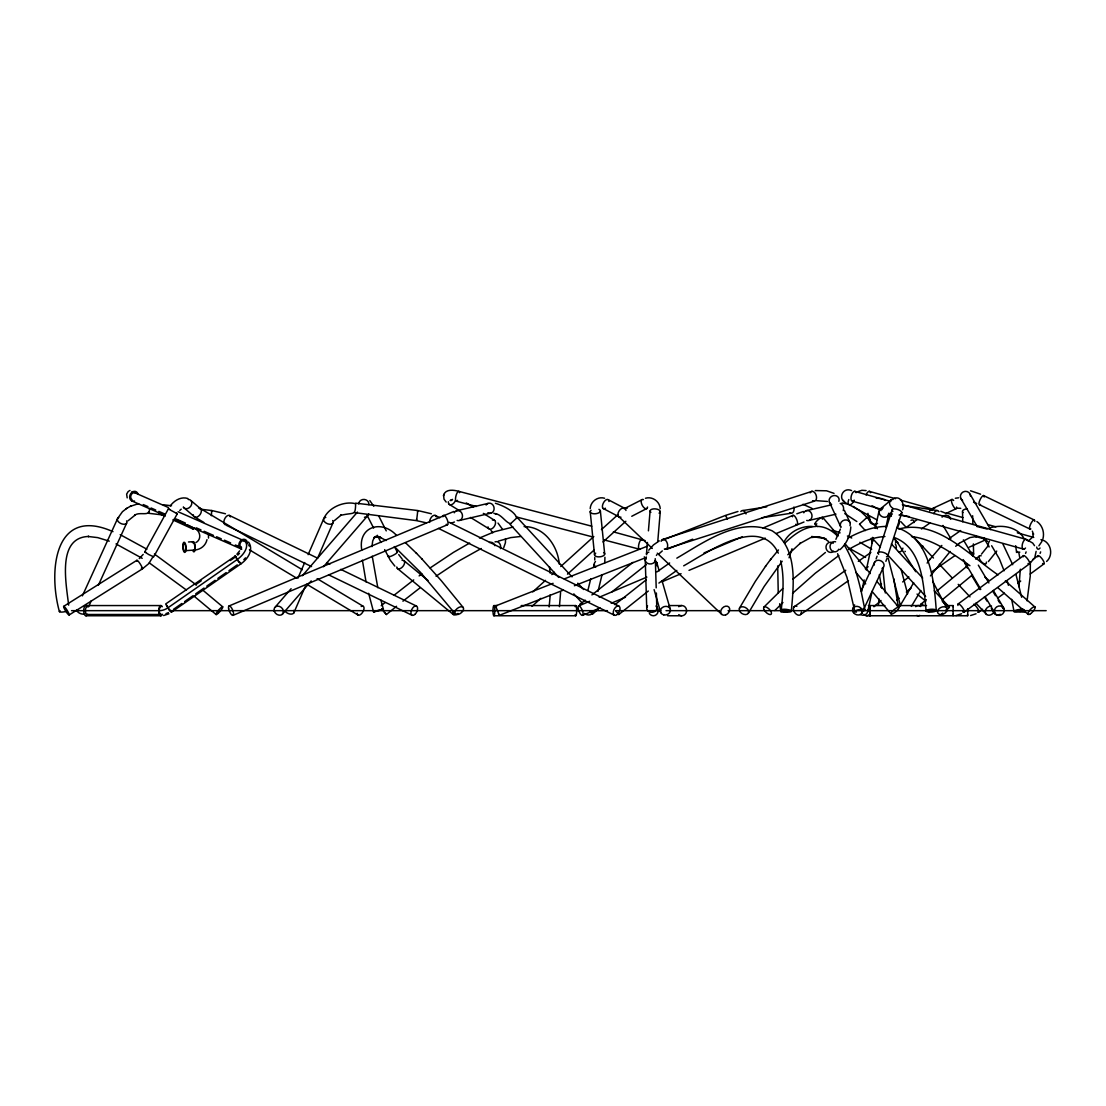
<?xml version="1.0" encoding="UTF-8"?>
<svg xmlns="http://www.w3.org/2000/svg" width="1106" height="1106" viewBox="0 0 1106 1106"><rect width="100%" height="100%" fill="white"/><g stroke="black" fill="none" stroke-linecap="round" stroke-linejoin="round"><path stroke-width="1.5" d="M361.773 550C357.667 526.774 381.487 519.101 396.404 535.249M850.804 526.954C850.348 535.47 846.422 544.111 839.924 549.696M1020.326 569.203L1018.972 586.747M953.013 606.71L953.096 605.59L946.46 605.563M443.617 495.294L444.004 499.179L446.16 502.069M1036.115 551.382L1034.746 557.811L1029.313 563.963L963.948 612.282M550.235 594.779L549.157 606.918M560.59 592.457L559.429 606.655M604.775 562.816L604.927 557.258M148.591 511.76L148.563 513.281L165.333 515.258M646.471 554.037L647.452 542.438M648.42 530.839L650.093 510.958M657.766 541.511L660.268 511.691M354.514 512.603L416.52 520.636L426.501 522.889M334.15 520.815L341.215 515.023L340.537 515.382C354.86 511.926 355.247 516.474 355.676 503.161L417.709 510.53L431.368 513.765M371.948 546.64L372.694 541L374.353 537.364L373.717 538.014L377.284 536.451L375.598 536.465L380.851 537.613L379.386 536.949L386.16 540.53M777.698 565.926L778.237 592.733M1027.073 600.835L1030.239 576.212L1030.363 562.028M416.63 519.129C416.271 523.705 418.123 508.456 417.529 511.649M1016.995 551.272L1016.58 552.378L1015.654 545.7M781.237 609.959C783.062 593.079 784.444 577.014 780.684 560.825M791.315 611.369A5.101 1.3 7.1 0 0 784.154 609.24A5.101 1.3 7.1 0 0 783.352 611.397A5.101 1.3 7.1 0 0 791.315 611.369C793.638 584.784 798.283 547.691 772.168 530.825C738.877 516.64 704.467 542.078 676.831 558.157M211.343 515.7L211.758 510.516L225.458 513.765M149.365 508.331C150.817 517.608 139.425 510.972 134.559 515.382L135.195 515.023L128.006 520.815M878.593 604.277L879.298 599.162M880.957 587.217L881.427 583.802M967.681 615.683L967.805 608.784M355.579 503.742C344.92 500.797 328.952 506.99 323.892 518.396L308.132 554.645M902.62 509.755C904.86 504.336 900.892 495.765 894.215 498.322M211.481 511.649L211.73 510.53L200.006 509.147M1042.93 538.788C1044.631 532.511 1042.364 525.239 1036.903 521.534M861.657 591.558L864.159 579.917M866.316 569.949L873.118 538.373M875.261 528.405L878.855 511.788M867.768 611.494L872.122 591.309M885.906 527.368L888.809 513.903M590.217 508.622C590.549 501.557 597.765 496.124 604.623 498.253M840.408 529.083L835.901 539.299M587.894 590.48L590.687 578.963M593.466 567.447L594.268 564.157M598.014 591.364L601.996 574.899M443.713 494.935C445.607 488.797 453.916 489.958 458.672 491.327L591.751 526.207M443.478 495.861L443.852 494.354M380.893 600.074L383.409 609.323L373.593 612.047L375.722 611.106M789.062 557.839L792.007 548.756M193.398 528.253L193.287 529.193L194.186 528.06M878.095 553.166L892.072 510.087M887.869 555.641L901.846 512.562M876.09 558.917L877.086 556.166M885.878 561.323L886.86 558.613M1025.566 553.401L1026.119 551.894M1040.096 553.401L1040.663 551.894M297.846 578.3L304.703 562.539M293.726 613.083L305.38 586.277M317.726 557.908L332.809 523.221M590.023 611.577L592.346 614.12L599.065 607.788M865.334 530.576L859.528 524.203L867.035 517.373L860.509 511.249L853.21 506.424M946.349 610.249L949.377 607.222L934.28 590.77M82.397 595.858L117.678 518.396L122.462 511.677L126.831 508.304M88.521 606.89L91.342 600.682M98.393 585.198L126.609 523.221M166.439 605.079L167.96 607.788L237.251 559.47A15.512 8.53 -38.7 0 0 243.583 540.544M853.196 607.927L854.648 604.858M864.892 609.807L861.09 590.991L874.846 561.848M861.754 613.415L883.39 567.337M503.742 547.636L505.428 542.756L505.539 538.622M176.352 512.99L177.292 513.723L153.693 556.843L148.757 554.548L144.734 551.963L168.361 508.884L169.716 509.341M739.444 608.231L755.329 581.383L765.877 565.802M748.389 613.139A5.101 3.484 29 0 0 743.149 606.793A5.101 3.484 29 0 0 740.232 612.06A5.101 3.484 29 0 0 748.389 613.139L764.122 586.526L782.191 561.254M899.413 606.89L913.68 582.751M911.372 606.434L920.814 590.576M1042.018 541.263L1038.907 545.839M783.96 542.134C789.311 531.792 800.91 525.862 812.398 526.428M987.727 546.309L981.52 554.092M996.741 551.078L988.363 561.585M239.629 550.871L236.905 554.203M930.423 575.894L950.178 551.465M770.467 559.636L778.472 549.945M921.713 547.636L922.874 546.06L922.058 547.152M929.676 559.636L941.828 545.438M765.435 566.396L770.923 559.028M927.105 563.092L930.132 559.028M648.738 550.194L653.508 544.885L659.287 540.875M143.186 554.396L139.245 558.599M170.241 505.94C174.14 500.576 181.094 496.248 187.854 498.53M275.38 606.876L291.113 588.696M302.353 575.714L357.432 512.078M282.141 614.452L311.201 580.913M323.491 566.714L367.081 516.405M1046.608 561.461C1053.894 554.963 1050.907 541.705 1041.161 539.604M128.172 491.52L126.637 494.133L127.19 497.88M237.776 555.115L239.449 553.346M243.832 559.664L245.532 557.866M787.776 554.77L800.454 543.101L799.818 543.585L810.726 537.585L819.214 536.728L825.131 538.871L824.122 538.276L828.422 541.401M516.82 518.161C514.954 511.345 502.94 505.511 495.405 503.271M599.369 607.802L592.401 614.093M866.344 518.161L867.021 517.414L877.459 528.751M942.547 613.318L941.856 614.106L942.879 613.36M763.804 607.208L782.772 588.53M774.836 610.526L782.937 602.521M658.429 554.327L662.3 550.912M177.292 513.792L168.375 508.926M144.734 551.963L146.089 552.419M792.518 593.355L815.371 573.143L838.818 555.558M784.831 543.157C793.389 535 803.689 526.871 816.048 526.456M532.76 591.904L545.479 580.374M551.839 574.608L554.383 572.3M560.742 566.521L593.811 536.534M601.443 529.608L617.978 514.608M531.986 606.378L540.862 598.318M567.502 574.166L594.143 550.014M603.019 541.954L625.844 521.258M946.003 610.042L949.363 607.222M792.891 579.185L825.408 552.488M873.92 606.765L881.012 600.489M179.753 510.46L181.218 509.175M896.731 600.157L899.095 598.125M887.772 515.99L891.616 512.714M881.04 508.401L891.284 499.815M902.662 581.95L908.842 576.903M906.312 592.056L911.164 588.005M921.049 604.07L926.372 599.673M937.031 590.894L967.653 565.636M975.644 559.055L979.64 555.765M941.883 600.074L972.52 574.816M381.224 605.715L385.04 602.576M382.261 609.558L381.653 608.825L386.409 614.521L396.556 606.282M614.908 604.664L646.111 579.903M615.6 610.678L618.807 614.521L648.296 591.033M510.778 523.691C506.078 523.179 501.419 514.276 495.267 513.613L496.483 514.11L493.87 513.336M860.302 523.691L859.583 524.23M948.672 538.885L960.713 530.534M955.667 546.295L959.662 543.101L959.026 543.585M393.999 595.291L413.713 579.903M402.93 601.18L419.838 588.005M579.986 604.388L585.295 600.185M591.917 594.931L632.978 562.373M611.95 591.876L646.402 564.572M419.119 575.908L421.828 573.903M658.913 583.069L676.817 570.42M932.372 571.36L954.879 555.641M958.183 603.931L1023.534 555.627M1032.631 559.65L1038.078 555.627M978.492 612.282L982.57 609.254M997.557 598.194L1004.359 593.162M1017.976 583.097L1020.7 581.079M1030.225 574.028L1043.843 563.963M430.165 567.917L453.474 552.378L469.621 543.06M436.041 576.198L458.866 560.991L481.221 548.507M656.936 571.899L669.655 562.982M793.997 606.904L845.731 570.254M858.311 561.336L870.892 552.433M907.238 526.677L917.026 519.737M929.607 510.82L932.413 508.843M800.744 614.424L848.468 580.65M865.307 568.733L868.113 566.742M921.45 528.986L929.87 523.027M168.347 608.355L165.72 603.931L235.495 555.903M195.651 584.687L201.195 580.83M230.297 560.535L234.458 557.631M173.518 609.309L181.826 603.503M184.605 601.581L192.914 595.775M195.693 593.839L204.002 588.046M206.781 586.111L215.089 580.318M217.868 578.383L226.177 572.59M228.956 570.655L237.265 564.862M168.776 608.964L171.347 612.226L240.749 563.963C247.44 559.525 254.131 549.82 248.574 542.092M960.409 542.659L969.934 537.585L976.764 536.451L975.326 536.465L984.34 538.871L983.331 538.276L987.617 541.401M452.548 499.4L450.114 500.465L451.787 500.41M193.868 528.032L187.384 524.797M683.688 565.83C708.352 551.935 760.098 514.774 778.306 553.18M63.692 606.351L136.923 560.272M69.125 614.977A5.101 0.83 57.8 0 0 65.655 608.134A5.101 0.83 57.8 0 0 64.438 608.894A5.101 0.83 57.8 0 0 69.125 614.977L142.356 568.913L148.771 563.618L153.209 556.401M848.523 549.516C859.694 543.087 871.846 537.212 884.924 536.548M858.27 491.562L861.864 490.304L866.109 490.58M130.259 506.368L138.623 503.617M126.056 508.746L130.881 506.009M631.761 516.281L647.038 508.373M625.319 508.166L641.701 499.815M847.915 538.097C859.818 531.737 872.841 526.47 886.542 526.428M969.271 547.152L985.985 539.645M898.68 529.041C936.823 518.866 969.368 555.419 998.068 574.899M945.671 513.613L956.026 508.76M933.257 508.166L952.045 499.428M1028.124 541.18L1032.741 537.018L1033.391 533.645L1033.502 534.419L1032.34 531.143M129.029 490.912L129.955 490.483M479.465 538.028L494.7 531.654L513.073 527.037M229.025 605.977L453.819 511.484M233.048 615.351L447.515 524.714M578.549 605.977L589.678 601.277M599.203 597.254L646.858 577.111M704.052 552.931L742.181 536.825M762.822 528.101L793.016 515.341M582.572 615.351L600.046 607.968M611.176 603.268L625.471 597.226M662.01 581.784L681.075 573.724M689.01 570.364L765.269 538.138M776.384 533.438L803.965 522.004M165.955 613.65L168.416 612.627M168.942 613.775L163.605 615.544M961.543 613.775L956.04 615.544M976.073 613.775L970.57 615.544M496.069 607.498L495.557 605.977L553.097 583.318M564.281 578.908L647.383 546.184M661.761 540.516L725.688 515.341L737.951 511.484M498.543 613.789L499.29 615.351L563.217 590.175M574.401 585.765L646.319 557.438M667.098 549.253L692.674 539.189M451.124 523.235L454.442 522.004M796.804 513.792L803.343 511.484M498.239 541.152L510.723 537.613L520.843 536.451M663.254 539.286L812.122 491.327M665.273 549.198L814.127 501.225M377.505 610.54L379.759 609.918M171.513 612.295L171.112 611.065M456.377 510.792L488.009 503.424M459.792 520.373L491.423 513.004M805.901 510.792L830.869 504.972M809.316 520.373L835.956 514.166M381.1 609.6L383.409 609.282M990.16 527.756C1002.243 524.341 1017.769 526.843 1024.184 538.788M742.873 510.53L766.721 506.852M762.02 517.732L790.97 513.267M645.475 498.253C652.388 496.138 659.757 501.474 660.227 508.622M955.335 498.253L958.612 497.811M957.602 508.193L960.755 508.331M876.173 498.129L882.353 498.723M815.288 490.58L826.528 490.788L834.021 493.373M816.491 500.672L827.399 501.46M188.504 541.981L193.08 541.691M183.651 544L185.366 543.889M185.255 550.664L194.393 550.069A16.549 14.53 35 0 0 206.988 539.645M1016.58 552.378L1019.773 552.184M85.922 605.563L160.923 605.563M493.981 605.59A5.101 0.926 -90 0 1 494.659 613.609A5.101 0.926 -90 0 1 493.055 612.807A5.101 0.926 -90 0 1 493.981 605.59L497.313 605.563M521.175 605.563L575.742 605.563M669.158 605.563L681.78 605.563M868.348 605.563L884.897 605.563M896.551 605.563L926.496 605.563M71.544 610.664L159.264 610.664A14.337 11.724 -43.1 0 0 167.96 607.788M169.259 610.664L607.429 610.664M616.056 610.664L660.863 610.664M666.033 610.664L719.467 610.664M728.08 610.664L1046.179 610.664M87.07 614.494L160.923 614.494M85.922 615.765L160.923 615.765M493.898 615.765L575.742 615.765M667.582 615.765L681.78 615.765M866.62 615.765L967.653 615.765L967.529 614.272M524.12 526.608C544.138 526.428 557.77 545.742 559.318 564.171M811.638 536.465L826.03 538.76M911.482 536.576C933.602 539.092 952.1 553.484 969.921 565.691M976.695 526.428L987.05 529M817.486 526.428C825.048 526.442 832.016 530.507 837.214 535.746M163.149 504.751L171.527 505.76M841.915 502.912L848.454 504.308M851.565 490.58C842.731 486.626 837.297 499.179 846.007 502.829M903.851 505.456L937.321 510.53M889.017 513.516L892.362 514.027M899.054 515.037L909.104 516.571M613.374 531.875L645.13 540.613M456.446 501.225L476.41 506.465M516.336 516.931L592.857 536.977M604.498 540.032L639.434 549.198M869.178 491.327L895.514 498.709M900.45 500.092L933.367 509.313M946.529 513.004L962.994 517.608M987.672 524.534L995.912 526.843M1017.299 532.829L1033.751 537.447M854.648 491.327L890.855 501.474M902.372 504.695L1025.801 539.286M852.588 501.225L882.215 509.534M900.325 514.608L1023.755 549.198M970.529 490.788L980.566 494.202M235.136 555.627L237.071 559.194M832.279 530.009L840.09 532.857M112.992 531.654C54.318 505.58 48.152 571.042 59.406 611.618M109.273 541.152L97.687 537.613L87.982 536.465L88.895 536.451C56.876 537.184 66.056 582.793 68.655 605.148M894.395 537.557C922.736 548.147 923.551 585.71 926.123 611.051M897.325 527.825C930.423 538.774 934.086 580.802 936.257 610.291M802.942 504.308L811.887 508.304M940.819 511.29L945.243 513.046M132.084 491.589L168.499 507.557M973.557 502.221L976.722 503.479M1026.631 539.604L1032.714 543.074L1034.539 545.7M178.052 511.746L243.583 540.53M237.223 545.562L241.329 547.359M143.255 504.557L147.928 506.603M151.052 507.986L155.739 510.032M158.849 511.401L165.098 514.152M176.02 518.949L185.379 523.055M196.301 527.852L200.988 529.912M204.098 531.281L213.472 535.387M216.582 536.756L221.269 538.816M224.394 540.184L230.629 542.922M235.315 544.981L241.55 547.719A3.83 3.069 -66.3 0 1 240.624 542.438A3.83 3.069 -66.3 0 1 245.491 541.304M131.808 500.921L164.573 515.313M173.932 519.419L241.025 548.88M844.79 513.613L856.846 521.534M177.375 520.221L184.052 523.262M158.739 513.419L165.015 516.295M172.868 519.875L193.287 529.193M847.403 536.009L851.731 538.028M120.208 534.654L146.904 549.226M116.019 543.945L142.204 558.323M983.51 495.543L1034.082 519.917M979.667 504.82L1030.239 529.193M229.371 515.424L317.519 558.129M326.795 562.622L329.892 564.115M340.717 569.355L416.478 606.06M226.523 525.378L311.56 566.576M328.579 574.816L412.082 615.268M435.211 515.424L439.842 517.705M449.105 522.281L618.848 606.06M438.529 528.433L614.438 615.268M608.383 499.815L624.42 508.166M848.454 547.829L865.556 557.424M603.005 508.373L619.526 517.069M872.053 505.732L880.984 510.613M888.422 514.677L891.395 516.295M848.592 504.377L876.864 519.82M888.519 513.336L891.533 514.995M859.874 542.299L871.708 549.226M200.214 508.414L302.325 569.742M317.132 578.632L363.003 606.171M194.933 517.11L203.767 522.405M249.375 549.793L296.463 578.051M306.763 584.245L358.261 615.157M466.317 502.954L473.409 507.308M483.322 513.391L494.645 520.359M449.23 504.377L459.142 510.474M470.479 517.428L488.88 528.751M154.398 554.037L196.467 585.033M149.282 562.871L186.416 590.023M235.993 556.774L236.712 558.627M917.04 594.074L925.874 601.18M984.893 577.18L988.612 580.111M202.827 590.162L222.665 606.765M194.02 596.093L216.14 614.577M404.036 560.742L428.008 580.484M397.358 568.443L453.308 614.521M900.726 521.576L905.938 527.05M942.326 601.526L948.575 606.765M191.172 500.769L200.573 508.719M1005.34 580.927L1035.119 607.166M998.179 588.005L1027.903 614.162M183.513 507.405L193.481 515.935M394.317 546.571L420.446 572.314L455.133 613.733M405.598 542.839L416.575 553.387M618.821 516.654L652.305 548.452M657.268 553.166L721.789 614.424M421.635 558.654L441.391 580.802L463.276 607.595A5.101 2.959 -38.3 0 1 458.617 614.314A5.101 2.959 -38.3 0 1 455.713 610.097A5.101 2.959 -38.3 0 1 463.276 607.595M416.091 552.889L422.105 559.138M913.418 536.714L933.464 558.018M939.353 564.281L952.321 578.079M958.211 584.341L970.003 596.881M975.893 603.143L986.497 614.424M891.381 543.931L922.694 578.106M872.288 538.18L880.404 547.028M887.371 554.631L925.639 596.397M572.009 576.848L517.235 517.525L509.99 524.244L558.724 577.415M577.802 583.166L583.609 589.498M573.793 593.867L581.908 602.729M893.662 537.903L897.782 542.797M498.004 523.069L502.566 529.345M490.898 530.368L492.806 532.746M843.035 500.175L844.058 501.364M402.142 558.972L398.713 554.562M394.842 566.092L390.28 560.217L384.667 549.627M822.933 517.608L838.348 535.843M844.956 543.654L870.298 573.613M876.906 581.424L898.929 607.471A5.101 1.341 -40.2 0 1 893.454 613.388A5.101 1.341 -40.2 0 1 892.542 611.134A5.101 1.341 -40.2 0 1 898.929 607.471M815.025 523.995L817.223 526.608M855.781 572.189L865.694 583.913M872.302 591.724L891.021 613.858M369.833 500.589L373.787 506.285M617.701 613.18L618.807 614.521M384.128 611.77L386.409 614.521M238.73 561.516L240.002 562.429M238.716 561.724L236.532 558.613M168.997 609.254L170.822 611.037M495.654 606.06L499.29 615.351M897.201 542.078L915.713 571.691M237.859 560.341L240.859 563.977L240.569 563.051M991.64 545.742L999.382 558.876L1004.096 570.793M168.541 608.839L167.988 608.051M237.555 560.134L237.03 559.36M992.898 591.392L995.483 595.705M998.054 600.033L999.769 602.908M1001.483 605.784L1003.211 608.673A5.101 4.037 -30.8 0 0 1002.603 607.609M971.538 575.231L980.137 589.622M984.437 596.825L987.008 601.139M991.308 608.341L993.879 612.669M963.381 539.88L973.059 556.235M978.326 565.152L988.888 582.973M993.285 590.41L1003.833 608.245A5.101 4.618 -30.6 0 1 998.981 615.406A5.101 4.618 -30.6 0 1 995.234 608.341A5.101 4.618 -30.6 0 1 1003.833 608.245M942.989 525.419L950.897 538.788M963.202 559.595L980.787 589.318M985.183 596.742L994.861 613.097M1002.879 543.958L1012.709 564.71M844.39 545.175C852.864 559.194 857.288 575.189 861.09 590.991M970.156 494.354L990.672 529.622M960.713 498.198L977.123 526.415M983.69 537.696L988.612 546.157M932.704 581.397L946.791 608.162M394.897 547.47L397.261 551.991M367.026 515.161L373.634 528.087M377.312 535.276L380.989 542.452M378.888 516.239L386.243 530.88M837.601 553.719L847.016 577.456L854.841 611.521M844.403 510.378L849.975 522.557M829.431 502.179L840.588 526.553M248.684 544.857L249.182 546.032M727.416 519.267L725.868 515.949M964.404 561.489L965.262 564.24M900.491 605.894L888.132 557.991M656.798 562.595L659.176 570.82M662.024 580.691L670.098 608.673M654.102 589.622L660.752 612.669M907.597 593.798L901.072 569.189M1015.985 574.567L1021.654 597.268M1007.096 580.595L1008.409 585.295M373.593 612.047L368.644 593.314M953.123 605.59L953.096 615.752L952.999 614.272M377.81 587.701L372.224 556.194M1011.658 599.314L1014.05 611.521M898.266 606.475L893.731 578.645M366.045 581.894L362.395 560.175M1018.778 552.364L1019.704 557.424M872.703 537.364L873.311 540.751M879.325 574.664L881.731 588.226M779.647 603.765L780.877 611.618M549.419 566.673L550.194 573.157M885.312 592.968L882.892 569.438M867.947 513.35L868.846 519.972M871.307 538.193L871.984 543.17M600.378 510.958L604.692 554.037M590.217 511.691L594.53 554.77M895.459 539.59L895.708 542.714M869.62 517.235L869.703 518.742M208.481 534.751L208.509 538.069M655.36 560.23L656.204 587.839M656.37 593.01L656.84 608.535M645.227 559.36L646.72 607.678M972.658 515.728L972.865 524.023M973.363 543.903L973.626 553.843M962.51 511.884L962.759 521.825M594.738 557.521L594.751 560.037M967.294 567.959A5.101 4.037 -30.8 0 1 966.755 563.41M1000.308 614.3A5.101 4.037 -30.8 0 1 993.727 611.106M969.561 551.963A5.101 2.475 -1.5 0 1 972.63 555.848M963.036 512.59A5.101 2.475 -1.5 0 1 967.059 508.871M956.607 507.032A5.101 1.604 65 0 1 954.423 507.723A5.101 1.604 65 0 1 951.464 501.156A5.101 1.604 65 0 1 953.649 500.465M932.441 510.433A5.157 2.502 60.4 0 1 933.243 508.124M934.446 508.055A5.157 2.502 60.4 0 1 934.777 508.166M801.325 612.088A5.101 3.249 54.7 0 1 797.799 615.019A5.101 3.249 54.7 0 1 793.431 609.337A5.101 3.249 54.7 0 1 796.873 606.282M973.736 604.208A5.101 1.479 53.5 0 1 978.174 609.447A5.101 1.479 53.5 0 1 977.732 612.143M1037.774 556.83A5.101 1.479 53.5 0 1 1039.986 556.539A5.101 1.479 53.5 0 1 1043.953 562.097A5.101 1.479 53.5 0 1 1042.557 563.521M1041.34 539.797A5.101 2.336 -74.3 0 1 1041.645 540.336M1040.055 548.023A5.101 2.336 -74.3 0 1 1036.709 547.041M866.095 495.018A5.101 2.336 -74.3 0 1 870.602 492.709M910.985 520.345A5.101 2.585 -61.4 0 1 913.888 522.613M905.316 551.576A5.101 3.691 84.9 0 1 904.998 551.272M789.076 611.051A5.101 1.161 -9.8 0 1 782.661 612.088A5.101 1.161 -9.8 0 1 781.472 610.816M1021.543 610.042A5.101 0.982 12.1 0 1 1024.543 612.005A5.101 0.982 12.1 0 1 1017.561 611.051M883.293 499.483A5.101 2.806 -61.3 0 1 885.394 500.493M994.266 611.231A5.101 4.037 -43.2 0 1 988.308 615.199A5.101 4.037 -43.2 0 1 985.584 610.097A5.101 4.037 -43.2 0 1 991.543 606.129M915.727 606.71A5.101 3.995 -90 0 1 919.722 605.922M919.722 615.406A5.101 3.995 -90 0 1 916.777 615.406M868.804 606.392A5.101 3.995 -90 0 1 869.136 606.71M869.136 614.632A5.101 3.995 -90 0 1 863.786 614.272M920.662 606.544A5.101 2.281 50.5 0 1 922.916 604.222M986.386 562.097A5.101 2.281 50.5 0 1 983.607 563.507A5.101 2.281 50.5 0 1 979.252 558.226A5.101 2.281 50.5 0 1 981.188 555.779M989.068 547.041A5.101 4.894 -30.2 0 1 989.455 541.207M962.621 500.479A5.101 4.894 -30.2 0 1 963.091 491.976A5.101 4.894 -30.2 0 1 970.487 496.179M980.538 504.377A5.101 1.562 -64.3 0 1 979.087 502.594A5.101 1.562 -64.3 0 1 982.128 496.483A5.101 1.562 -64.3 0 1 984.202 497.009M1030.861 528.931A5.101 1.562 -64.3 0 1 1029.727 526.691A5.101 1.562 -64.3 0 1 1032.797 520.76A5.101 1.562 -64.3 0 1 1034.774 521.382M877.556 523.456A5.101 3.387 -10.1 0 1 871.514 523.663A5.101 3.387 -10.1 0 1 870.367 519.751M933.837 513.668A5.101 3.152 -81.4 0 1 938.966 511.649M942.049 517.124A5.101 4.618 -30.6 0 1 950.676 519.267M957.962 605.466A5.101 1.479 53.5 0 1 959.884 604.678A5.101 1.479 53.5 0 1 964.003 610.277A5.101 1.479 53.5 0 1 962.662 611.839M1023.23 556.83A5.101 1.479 53.5 0 1 1025.442 556.539A5.101 1.479 53.5 0 1 1029.409 562.097A5.101 1.479 53.5 0 1 1028.013 563.521M1025.511 548.023A5.101 2.336 -74.3 0 1 1022.29 547.691A5.101 2.336 -74.3 0 1 1023.7 540.945A5.101 2.336 -74.3 0 1 1027.101 540.336M854.095 500.368A5.101 2.336 -74.3 0 1 851.053 499.345A5.101 2.336 -74.3 0 1 852.795 492.612A5.101 2.336 -74.3 0 1 856.072 492.709M854.178 500.341A5.101 2.585 -61.4 0 1 849.408 504.806A5.101 2.585 -61.4 0 1 848.827 499.553M898.639 520.179A5.101 2.585 -61.4 0 1 896.593 528.06M902.897 548.134A5.101 3.691 84.9 0 1 898.487 551.631M897.021 542.534A5.101 3.691 84.9 0 1 897.588 542.078M895.348 544.083A5.101 3.691 84.9 0 1 896.316 548.217M1024.087 609.918A5.101 1.134 -10.1 0 1 1016.939 612.074A5.101 1.134 -10.1 0 1 1015.557 610.429A5.101 1.134 -10.1 0 1 1023.672 609.42M874.334 565.028A5.101 4.147 25.2 0 1 877.265 560.369A5.101 4.147 25.2 0 1 883.431 563.092A5.101 4.147 25.2 0 1 882.049 568.443M878.703 554.258A5.101 2.005 18 0 1 880.21 551.935A5.101 2.005 18 0 1 886.722 554.078A5.101 2.005 18 0 1 886.459 556.816M892.915 511.414A5.101 2.005 18 0 1 893.814 508.871A5.101 2.005 18 0 1 900.381 510.765A5.101 2.005 18 0 1 900.768 513.668M892.957 508.248A5.101 3.982 49.9 0 1 889.528 502.843A5.101 3.982 49.9 0 1 893.219 499.428M888.782 513.737A5.157 4.396 34.1 0 1 883.791 517.207A5.157 4.396 34.1 0 1 878.966 512.216A5.157 4.396 34.1 0 1 883.182 507.972M867.671 609.765A5.101 4.535 12.2 0 1 860.122 614.452M856.473 612.088A5.101 1.134 -10.1 0 1 856.666 610.318A5.101 1.134 -10.1 0 1 864.132 609.337A5.101 1.134 -10.1 0 1 861.92 611.369M656.411 606.71A5.101 4.797 -90 0 1 656.605 614.452A5.101 4.797 -90 0 1 649.374 613.457M648.683 611.59A5.101 4.797 -90 0 1 648.614 611.12M678.752 606.71A5.101 4.797 -90 0 1 685.291 607.18A5.101 4.797 -90 0 1 685.291 614.148A5.101 4.797 -90 0 1 678.752 614.632M656.079 605.812A5.101 4.189 -1.8 0 1 655.084 611.272A5.101 4.189 -1.8 0 1 648.379 611.272A5.101 4.189 -1.8 0 1 647.549 605.812M655.222 558.654A5.101 4.189 -1.8 0 1 649.194 563.908A5.101 4.189 -1.8 0 1 646.374 557.148M661.098 541.207A5.101 3.18 72.1 0 1 665.093 539.963A5.101 3.18 72.1 0 1 667.651 546.129A5.101 3.18 72.1 0 1 664.333 549.032M810.104 492.847A5.101 3.18 72.1 0 1 814.403 492.364A5.101 3.18 72.1 0 1 816.394 498.903A5.101 3.18 72.1 0 1 812.523 500.728M831.629 504.405A5.101 4.548 -24.6 0 1 829.624 498.488A5.101 4.548 -24.6 0 1 836.067 495.765A5.101 4.548 -24.6 0 1 838.846 501.336M841.044 527.368A5.101 4.548 -24.6 0 1 844.721 520A5.101 4.548 -24.6 0 1 850.002 525.709M838.777 549.212A5.101 4.631 81.6 0 1 832.915 551.396A5.101 4.631 81.6 0 1 830.233 545.12A5.101 4.631 81.6 0 1 835.597 541.774M833.675 551.272A5.101 4.631 81.6 0 1 827.399 550.885A5.101 4.631 81.6 0 1 827.053 544A5.101 4.631 81.6 0 1 833.26 543.212M840.173 503.354A5.101 4.355 76.9 0 1 843.256 510.585M803.785 512.783A5.101 4.355 76.9 0 1 809.385 511.11A5.101 4.355 76.9 0 1 811.79 517.484A5.101 4.355 76.9 0 1 806.661 520.442M792.477 516.765A5.101 1.728 67.1 0 1 794.772 516.253A5.101 1.728 67.1 0 1 797.523 522.53A5.101 1.728 67.1 0 1 795.767 524.285M126.609 520.885A5.101 3 24.5 0 1 124.508 524.23A5.101 3 24.5 0 1 118.314 521.659A5.101 3 24.5 0 1 118.743 517.608M84.623 613.858A5.101 3 24.5 0 1 79.798 613.305A5.101 3 24.5 0 1 76.508 609.931M224.159 523.774A5.101 2.765 -64.2 0 1 226.053 516.779A5.101 2.765 -64.2 0 1 230.407 516.889M225.527 524.769A5.101 2.765 -64.2 0 1 224.974 524.617M136.992 561.212A5.101 0.83 57.8 0 1 138.471 561.53A5.101 0.83 57.8 0 1 142.052 567.337A5.101 0.83 57.8 0 1 141.319 568.221M188.227 499.428A5.101 4.009 -49.4 0 1 190.909 505.995A5.101 4.009 -49.4 0 1 183.306 507.073M198.527 507.986A5.157 3.387 -55 0 1 201.306 511.608A5.157 3.387 -55 0 1 197.186 516.972A5.157 3.387 -55 0 1 193.274 514.829M361.192 606.503A5.101 2.558 -59 0 1 364.026 608.563A5.101 2.558 -59 0 1 360.487 614.577A5.101 2.558 -59 0 1 357.21 613.249M402.086 560.327A5.101 2.876 -50.5 0 1 404.533 563.258A5.101 2.876 -50.5 0 1 400.344 568.512A5.101 2.876 -50.5 0 1 396.778 566.977M457.995 613.401A5.101 2.876 -50.5 0 1 452.713 612.655M396.598 551.963A5.101 0.94 -27.1 0 1 395.907 553.65A5.101 0.94 -27.1 0 1 389.989 556.608A5.101 0.94 -27.1 0 1 388.814 555.848M358.717 503.921A5.101 4.673 0.8 0 1 364.233 499.442A5.101 4.673 0.8 0 1 368.865 504.709M368.699 513.723A5.157 4.535 24.8 0 1 364.441 517.262M332.685 520.539A5.101 3.042 23.5 0 1 330.625 524.23A5.101 3.042 23.5 0 1 324.169 521.313A5.101 3.042 23.5 0 1 325.8 517.414M293.602 610.401A5.101 3.042 23.5 0 1 291.182 614.12A5.101 3.042 23.5 0 1 284.74 610.595M429.612 522.447A5.101 2.862 -63.7 0 1 432.405 516.184A5.101 2.862 -63.7 0 1 436.303 516.889M655.277 560.963A5.101 4.272 -16.1 0 1 656.826 565.774M656.646 554.77A5.101 2.447 4.8 0 1 656.425 555.419M646.651 554.728A5.101 2.447 4.8 0 1 648.835 552.157M650.881 512.355A5.101 2.447 4.8 0 1 652.028 509.202A5.101 2.447 4.8 0 1 658.83 509.852A5.101 2.447 4.8 0 1 659.079 513.143M647.535 507.032A5.101 2.433 62.8 0 1 644.48 508.083A5.101 2.433 62.8 0 1 641.231 502.248A5.101 2.433 62.8 0 1 643.388 499.58M624.323 508.926A5.157 3.221 56.3 0 1 627.282 508.166M816.85 523.843A5.101 1.341 -40.2 0 1 815.606 522.419A5.101 1.341 -40.2 0 1 821.108 517.76A5.101 1.341 -40.2 0 1 822.352 519.184M793.845 507.06A5.101 3.235 81.2 0 1 793.126 512.23A5.101 3.235 81.2 0 1 789.643 512.686M740.813 511.456A5.101 3.235 81.2 0 1 746.011 513.944M595.664 567.337A5.101 4.286 13.6 0 1 595.47 561.53M593.01 612.282A5.101 4.286 13.6 0 1 584.521 613.415M603.6 552.585A5.101 2.433 -5.7 0 1 603.033 555.945A5.101 2.433 -5.7 0 1 596.106 556.442A5.101 2.433 -5.7 0 1 595.705 553.152M598.94 509.341A5.101 2.433 -5.7 0 1 599.093 512.659A5.101 2.433 -5.7 0 1 592.194 513.488A5.101 2.433 -5.7 0 1 591.088 510.295M605.438 508.248A5.101 2.558 -62.4 0 1 602.411 506.368A5.101 2.558 -62.4 0 1 605.715 500.092A5.101 2.558 -62.4 0 1 608.964 501.53M620.991 517.207A5.157 3.318 -55.6 0 1 618.005 513.82A5.157 3.318 -55.6 0 1 622.084 508.29A5.157 3.318 -55.6 0 1 625.955 510.474M575.161 606.71A5.101 0.926 -90 0 1 576.42 607.18A5.101 0.926 -90 0 1 576.42 614.148A5.101 0.926 -90 0 1 575.161 614.632M579.862 605.466A5.101 2.046 51.6 0 1 582.281 604.374M644.3 556.83A5.101 2.046 51.6 0 1 646.291 558.986M639.945 548.977A5.101 1.659 -75.3 0 1 639.074 543.35A5.101 1.659 -75.3 0 1 642.503 540.336M457.58 500.368A5.101 1.659 -75.3 0 1 455.506 499.345A5.101 1.659 -75.3 0 1 457.262 492.612A5.101 1.659 -75.3 0 1 459.571 492.709M455.492 500.341A5.101 3.138 -58.4 0 1 451.096 504.765A5.101 3.138 -58.4 0 1 448.345 501.737M492.419 520.055A5.101 3.138 -58.4 0 1 495.529 523A5.101 3.138 -58.4 0 1 491.797 528.779A5.101 3.138 -58.4 0 1 488.009 526.885M494.99 541.912A5.101 4.175 83.8 0 1 499.414 543.24A5.101 4.175 83.8 0 1 500.451 548.631M489.46 542.507A5.101 4.175 83.8 0 1 494.88 545.7M67.01 611.162A5.101 1.106 -10.5 0 1 60.844 612.088A5.101 1.106 -10.5 0 1 60.166 610.816M161.379 614.342A3.83 1.659 90 0 1 159.264 610.664A3.83 1.659 -90 0 1 160.771 606.862M87.526 614.342A3.83 1.659 90 0 1 85.439 611.369A3.83 1.659 90 0 1 86.918 606.862M132.056 499.608A3.83 3.069 -66.3 0 1 131.13 494.976A3.83 3.069 -66.3 0 1 135.222 492.682M194.697 528.156A8.945 7.853 35 0 1 199.73 535.511A8.945 7.853 35 0 1 195.956 542.534M193.204 542.949A3.83 1.244 86.2 0 1 194.85 547.207A3.83 1.244 86.2 0 1 193.343 550.276M162.485 614.272A5.101 2.212 -90 0 1 159.416 614.397A5.101 2.212 -90 0 1 159.25 607.318A5.101 2.212 -90 0 1 162.319 606.71M87.319 614.632A5.101 2.212 90 0 1 84.305 614.148A5.101 2.212 90 0 1 84.305 607.18A5.101 2.212 90 0 1 87.319 606.71M241.785 549.129A5.101 4.092 -66.3 0 1 238.979 543.889A5.101 4.092 -66.3 0 1 243.749 539.286A5.101 4.092 -66.3 0 1 247.412 543.696M134.503 501.004A5.101 4.092 -66.3 0 1 129.734 498.046A5.101 4.092 -66.3 0 1 132.775 491.783A5.101 4.092 -66.3 0 1 137.946 493.912M192.416 542.534A5.101 1.645 86.2 0 1 194.587 543.226A5.101 1.645 86.2 0 1 195.085 549.806A5.101 1.645 86.2 0 1 193.08 551.244M486.115 505.013A5.101 4.355 76.9 0 1 492.004 504.087A5.101 4.355 76.9 0 1 493.608 510.875A5.101 4.355 76.9 0 1 487.926 512.686M454.262 512.783A5.101 4.355 76.9 0 1 459.861 511.11A5.101 4.355 76.9 0 1 462.267 517.484A5.101 4.355 76.9 0 1 457.137 520.442M442.953 516.765A5.101 1.728 67.1 0 1 445.248 516.253A5.101 1.728 67.1 0 1 447.999 522.53A5.101 1.728 67.1 0 1 446.243 524.285M869.758 610.208C870.132 629.715 870.201 592.927 869.758 610.208M375.141 536.714L374.353 537.212L375.21 536.742M941.261 614.577A5.101 3.539 -27.2 0 0 946.957 608.48A5.101 3.539 -27.2 0 0 938.828 608.936A5.101 3.539 -27.2 0 0 941.261 614.577M1030.543 613.719A5.101 1.645 -47.5 0 0 1035.05 607.014A5.101 1.645 -47.5 0 0 1028.953 611.259A5.101 1.645 -47.5 0 0 1030.543 613.719M853.459 612.613A5.101 4.147 25.2 0 0 861.989 613.042A5.101 4.147 25.2 0 0 856.97 606.337A5.101 4.147 25.2 0 0 853.459 612.613M764.274 610.153A5.101 2.267 44.5 0 0 771.117 614.286A5.101 2.267 44.5 0 0 767.232 607.567A5.101 2.267 44.5 0 0 764.274 610.153M928.681 612.019A5.101 1.41 -2.9 0 0 936.284 610.415A5.101 1.41 -2.9 0 0 928.598 609.572A5.101 1.41 -2.9 0 0 928.681 612.019M578.12 608.549A5.101 1.728 67.1 0 0 582.406 615.406A5.101 1.728 67.1 0 0 581.162 608.051A5.101 1.728 67.1 0 0 578.12 608.549M415.013 614.314A5.101 2.765 -64.2 0 0 416.727 606.212A5.101 2.765 -64.2 0 0 411.086 611.48A5.101 2.765 -64.2 0 0 415.013 614.314M274.385 611.424A5.101 4.12 40.9 0 0 282.445 614.189A5.101 4.12 40.9 0 0 279.445 606.392A5.101 4.12 40.9 0 0 274.385 611.424M617.466 614.314A5.101 2.862 -63.7 0 0 619.097 606.212A5.101 2.862 -63.7 0 0 613.36 611.48A5.101 2.862 -63.7 0 0 617.466 614.314M663.78 614.881A5.101 4.272 -16.1 0 0 670.374 609.447A5.101 4.272 -16.1 0 0 662.135 607.664A5.101 4.272 -16.1 0 0 663.78 614.881M725.619 614.95A5.101 3.885 -46.5 0 0 728.923 607.153A5.101 3.885 -46.5 0 0 721.153 609.904A5.101 3.885 -46.5 0 0 725.619 614.95M218.311 613.208A5.101 0.968 -49.3 0 0 222.735 606.807A5.101 0.968 -49.3 0 0 217.149 611.977A5.101 0.968 -49.3 0 0 218.311 613.208M183.292 545.203A3.83 1.244 86.2 0 0 184.591 551.147A3.83 1.244 86.2 0 0 185.462 545.659A3.83 1.244 86.2 0 0 183.292 545.203M182.919 544.484A5.101 1.645 86.2 0 0 184.633 552.406A5.101 1.645 86.2 0 0 185.808 545.106A5.101 1.645 86.2 0 0 182.919 544.484M228.596 608.549A5.101 1.728 67.1 0 0 232.882 615.406A5.101 1.728 67.1 0 0 231.638 608.051A5.101 1.728 67.1 0 0 228.596 608.549"/></g></svg>
